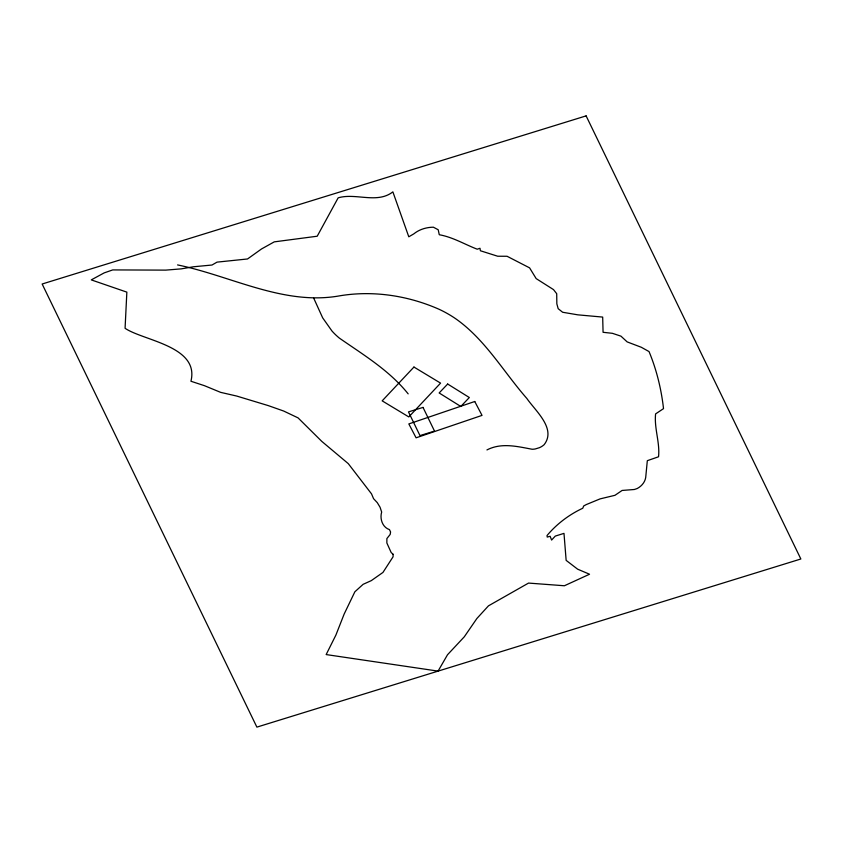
<?xml version="1.0" encoding="UTF-8"?>
<svg xmlns="http://www.w3.org/2000/svg" width="843" height="843" viewBox="0 0 843 843"><rect width="100%" height="100%" fill="white"/><g stroke="black" fill="none" stroke-linecap="round" stroke-linejoin="round"><path stroke-width="1.26" d="M486.938 449.941C501.406 442.438 517.149 446.463 532.112 449.245A14.752 11.95 1.8 0 0 535.242 448.961L539.404 447.696A18.146 14.7 1.8 0 0 544.167 444.661C556.506 428.623 535.537 411.057 526.854 398.465C503.376 371.668 485.199 339.402 455.536 318.633A109.695 88.852 1.8 0 0 439.003 309.244C407.496 295.335 371.731 290.034 337.706 296.167C282.468 305.155 230.424 275.714 177.567 264.923M408.17 393.871C389.424 370.456 363.533 354.924 339.276 338.043A74.384 60.253 1.8 0 1 331.973 331.014L322.658 317.832L313.754 298.243M393.144 554.315L393.059 556.812L382.964 572.429L371.268 580.648L363.133 584.315L354.861 591.797L344.144 614.083L335.883 635.106L326.157 654.568L438.065 671.112L447.517 654.748L464.293 636.802L476.885 618.499L488.455 605.854L528.54 583.082L564.399 585.759L589.542 574.231L577.624 569.173L566.148 560.374L563.988 533.377L555.284 536.085L551.607 540.057L550.142 536.285L547.223 537.075L547.023 535.547C556.612 524.061 569.194 514.546 582.776 508.245L583.683 505.979L586.264 504.578L600.079 498.887L614.979 495.305L622.113 490.447L634.4 489.488L637.245 488.508A19.61 15.891 1.8 0 0 645.864 475.821L647.319 460.678L658.541 456.78C660.069 442.449 654.084 428.465 655.591 413.902L663.525 408.634C661.312 389.097 656.571 369.687 649.036 351.573L641.312 347.274L627.16 341.9L620.954 336.157L612.387 333.312L603.072 332.3L602.682 317.084L577.845 314.839L562.639 312.258L558.182 308.686L556.844 303.849L556.707 293.701L553.514 289.613L536.169 278.601L529.594 267.863L507.075 256.272L497.718 256.23L480.373 250.75L479.994 248.274L477.233 249.201C464.567 244.333 453.007 237.199 439.266 234.733L438.212 229.76L433.386 227.199A28.304 22.93 1.8 0 0 413.818 233.869L408.792 236.799L392.87 191.867C377.19 204.154 355.725 192.626 338.159 197.842L317.21 236.219L274.26 241.867L261.509 248.97L247.536 258.97L217.041 262.131L211.983 265.029L193.468 266.767L181.277 268.864L165.755 270.118L112.73 269.918L104.184 272.89L91.265 279.887L126.85 292.131L125.08 328.296C143.342 340.72 199.686 346.136 190.939 381.247L204.533 385.715L220.613 392.353L236.693 396.052L268.243 405.599L283.648 411.026L298.064 417.875L321.763 441.363L348.275 463.629L371.521 493.861L373.554 498.666L377.285 502.649L380.056 507.233L381.668 512.038C379.656 518.677 382.332 527.265 389.455 529.615L390.583 531.965L390.183 534.441L386.884 538.551L386.863 542.987L391.184 552.544L393.144 554.315M413.945 367.053L382.174 400.857L408.802 416.927L440.573 383.122L413.945 367.053M447.675 384.029L439.15 392.964L460.805 406.463L469.33 397.527L447.675 384.029M474.757 401.5L408.823 423.924L416.094 437.812L482.027 415.388L474.757 401.5M586.117 115.881L42.15 284.007L256.883 727.119L800.85 558.993L586.117 115.881M423.028 407.401L408.486 411.9L419.972 435.599L434.514 431.1L423.028 407.401"/></g></svg>
